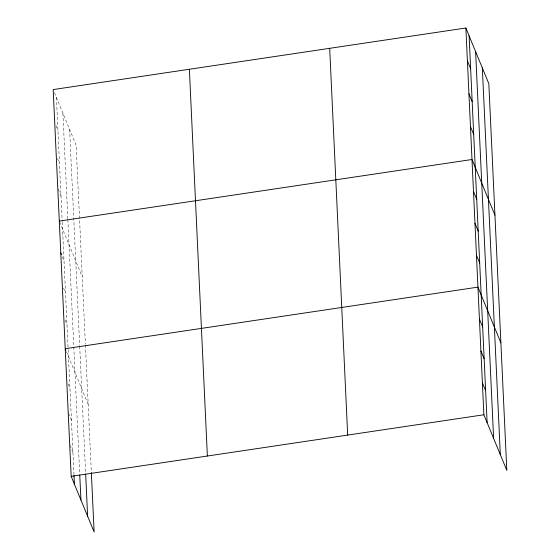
<?xml version="1.0" encoding="UTF-8"?>
<svg xmlns="http://www.w3.org/2000/svg" width="560" height="560" viewBox="0 0 560 560"><rect width="100%" height="100%" fill="white"/><g stroke="black" fill="none" stroke-linecap="round" stroke-linejoin="round"><path stroke-width="0.42" stroke-dasharray="2.8 2.1" d="M54.474 92.715L76.118 145.236L85.372 344.001M56 125.594L57.946 130.305M57.533 158.466L59.472 163.177M58.093 188.986L61.005 196.049M59.619 221.865L82.243 276.738M62.398 256.907L64.022 260.834M63.56 288.036L65.506 292.74M65.051 319.942L66.99 324.653M66.535 351.848L88.179 404.369M68.019 383.754L69.958 388.465M68.53 413.308L71.442 420.371M70.014 445.214L72.926 452.284M85.414 344.862L91.308 471.632M69.615 129.458L79.667 345.471M79.709 346.332L85.61 473.102M62.916 113.204L67.83 218.75M67.872 219.618L79.716 474.096M56.413 97.426L62.174 221.137M62.209 222.005L68.11 348.796M68.152 349.657L73.976 474.705"/><path stroke-width="0.84" d="M465.878 28L483.882 414.764L506.821 470.421L488.824 83.657L465.878 28L53.179 89.579L71.176 476.343L94.122 532L91.35 472.493M59.297 221.074L472.003 159.502L494.942 215.159M71.176 476.343L483.882 414.764M467.411 60.872L470.645 68.726M468.937 93.751L472.178 101.598M470.47 126.623L473.704 134.47M473.487 191.408L476.721 199.255M474.971 223.314L478.205 231.161M476.455 255.22L479.689 263.074M500.878 342.79L477.939 287.133L65.24 348.712L65.884 350.28M479.423 319.039L482.657 326.886M480.907 350.945L484.148 358.792M482.398 382.851L485.632 390.705M60.781 252.987L61.432 254.555M482.321 67.879L500.318 454.643M475.615 51.625L493.619 438.389M469.112 35.847L487.116 422.611M329.686 48.321L347.69 435.085M189.371 69.258L207.368 456.022M85.652 473.963L87.619 516.222M79.751 474.957L80.92 499.968M74.011 475.566L74.417 484.19"/></g></svg>
